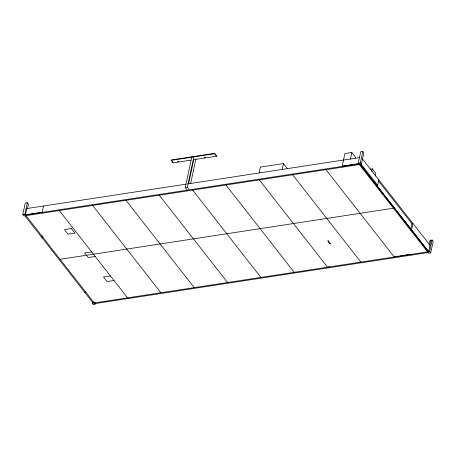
<?xml version="1.0" encoding="UTF-8"?>
<svg xmlns="http://www.w3.org/2000/svg" width="456" height="456" viewBox="0 0 456 456"><rect width="100%" height="100%" fill="white"/><g stroke="black" fill="none" stroke-linecap="round" stroke-linejoin="round"><path stroke-width="0.68" d="M429.09 244.832L430.048 240.358L432.134 240.033L433.2 241.401L430.732 252.92L428.646 253.24L358.245 163.197L360.713 151.683L362.799 151.363L363.865 152.726L361.397 164.245L23.866 215.967L22.8 214.599L25.268 203.08L27.354 202.76L28.42 204.128L27.457 208.609M92.425 301.918L92.135 303.274L93.201 304.637L95.287 304.317L24.886 214.28L27.354 202.76M25.952 215.642L26.226 214.366M43.457 206.009L42.083 212.41L42.619 213.089M42.385 235.712L41.975 237.633L43.018 237.473M93.451 301.838L93.178 303.115L24.909 215.808M95.025 302.356L94.751 303.639L428.116 252.556M190.961 160.13L173.058 162.877L171.114 160.392L171.2 159.976L214.628 153.324L216.571 155.809L216.486 156.22L193.714 159.708M173.058 162.877L172.368 161.47M186.817 189.576L185.261 187.587L191.862 156.813M188.926 189.251L187.37 187.262L193.971 156.488M188.539 183.859L193.8 159.298M190.648 183.534L195.915 158.973M216.486 156.22L214.542 153.735L214.628 153.324M259.082 173.098L260.365 167.118L283.495 163.573L287.628 168.862M282.213 169.552L283.495 163.573M359.431 163.618L342.849 166.155L342.644 167.118L342.108 166.434L344.901 153.507L351.844 152.441L355.401 156.989L355.11 158.352M350.385 159.264L351.844 152.441M329.26 266.464L328.987 267.746L328.451 267.062M361.397 164.245L360.325 162.877L362.799 151.363M371.703 171.559L372.29 168.817L370.209 169.136M375.26 176.107L375.847 173.36L372.29 168.817M378.839 179.886L377.465 186.287L376.422 186.447L376.627 185.489L377.671 185.318L361.038 164.046M411.888 223.645L410.514 230.046L411.557 229.887L412.925 223.486L411.888 223.645L378.229 180.605M411.654 254.152L411.443 255.109L410.913 254.425M427.58 251.872L427.853 250.595M431.091 240.192L428.623 251.712L360.354 164.405M430.732 252.92L429.666 251.552L432.134 240.033M171.114 160.392L214.542 153.735M177.276 161.829L178.655 161.618M204.18 157.708L205.553 157.497M186.094 184.156L26.79 208.563L25.416 214.964L358.775 163.881M187.496 183.939L359.453 157.588M185.261 187.587L187.37 187.262M22.8 214.599L24.886 214.28M358.245 163.197L360.325 162.877M42.18 212.296L26.203 214.742M91.645 251.917L84.696 252.983L88.253 257.532L95.201 256.466M60.084 259.299L393.448 208.215M110.443 275.954L103.501 277.02L107.057 281.563L114 280.503M84.645 292.199L85.688 292.039M398.846 214.029L427.785 250.914L408.975 226.854M394.896 256.717L399.085 256.067M400.482 255.862L408.166 254.676M409.556 254.471L410.953 254.248M92.135 303.274L429.666 251.552M342.849 166.149L358.866 163.755M362.207 158.62L429.997 245.317M359.995 164.206L377.021 185.991M377.893 187.102L385.314 196.593M386.186 197.71L408.114 225.76M359.909 164.228L376.935 186.002M377.807 187.12L383.046 193.817M386.101 197.727L396.23 210.678M325.977 169.672L394.246 256.979M292.638 174.779L360.907 262.092M259.304 179.886L327.573 267.199M225.965 184.993L294.234 272.306M192.631 190.106L260.9 277.413M159.292 195.214L227.567 282.52M125.959 200.321L194.227 287.633M92.625 205.428L160.894 292.741M59.286 210.535L128.09 298.532M411.152 229.647L427.7 250.925M331.005 243.863A5.848 2.702 81.3 0 1 328.377 240.511M330.423 243.954A5.848 2.702 81.3 0 1 327.801 240.597M71.41 228.536L64.467 229.602L68.024 234.145L74.966 233.084L71.41 228.536"/></g></svg>
